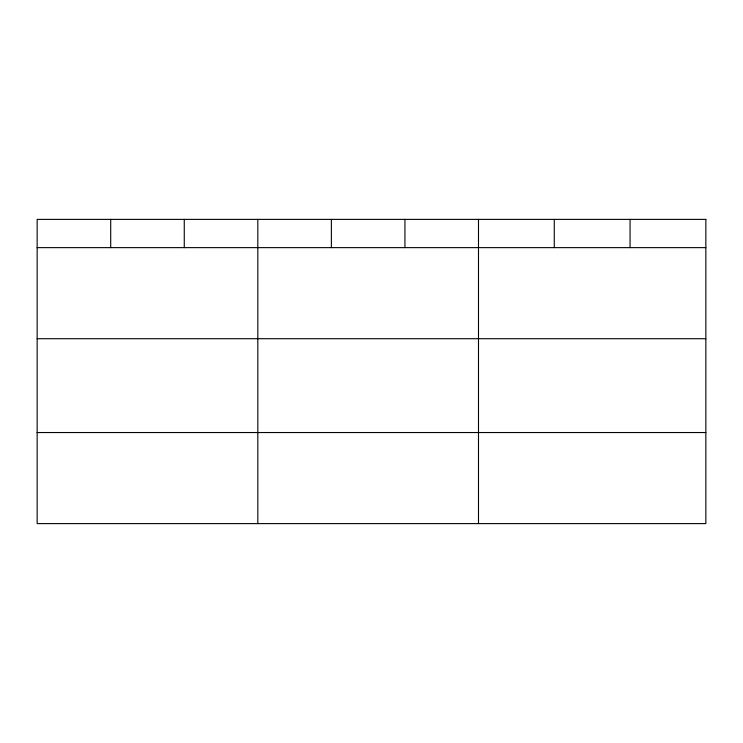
<?xml version="1.0" encoding="UTF-8"?>
<svg xmlns="http://www.w3.org/2000/svg" width="743" height="743" viewBox="0 0 743 743"><rect width="100%" height="100%" fill="white"/><g stroke="black" fill="none" stroke-linecap="round" stroke-linejoin="round"><path stroke-width="1.11" d="M37.15 247.633L705.85 247.633M37.15 338.706L705.85 338.706M37.15 432.537L705.85 432.537M630.064 219.389L630.064 247.633M554.278 219.389L554.278 247.633M478.492 219.389L478.492 523.611M404.935 219.389L404.935 247.633M331.378 219.389L331.378 247.633M257.821 219.389L257.821 523.611M184.264 219.389L184.264 247.633M110.707 219.389L110.707 247.633M705.85 219.389L37.15 219.389L37.15 523.611L705.85 523.611L705.85 219.389"/></g></svg>
